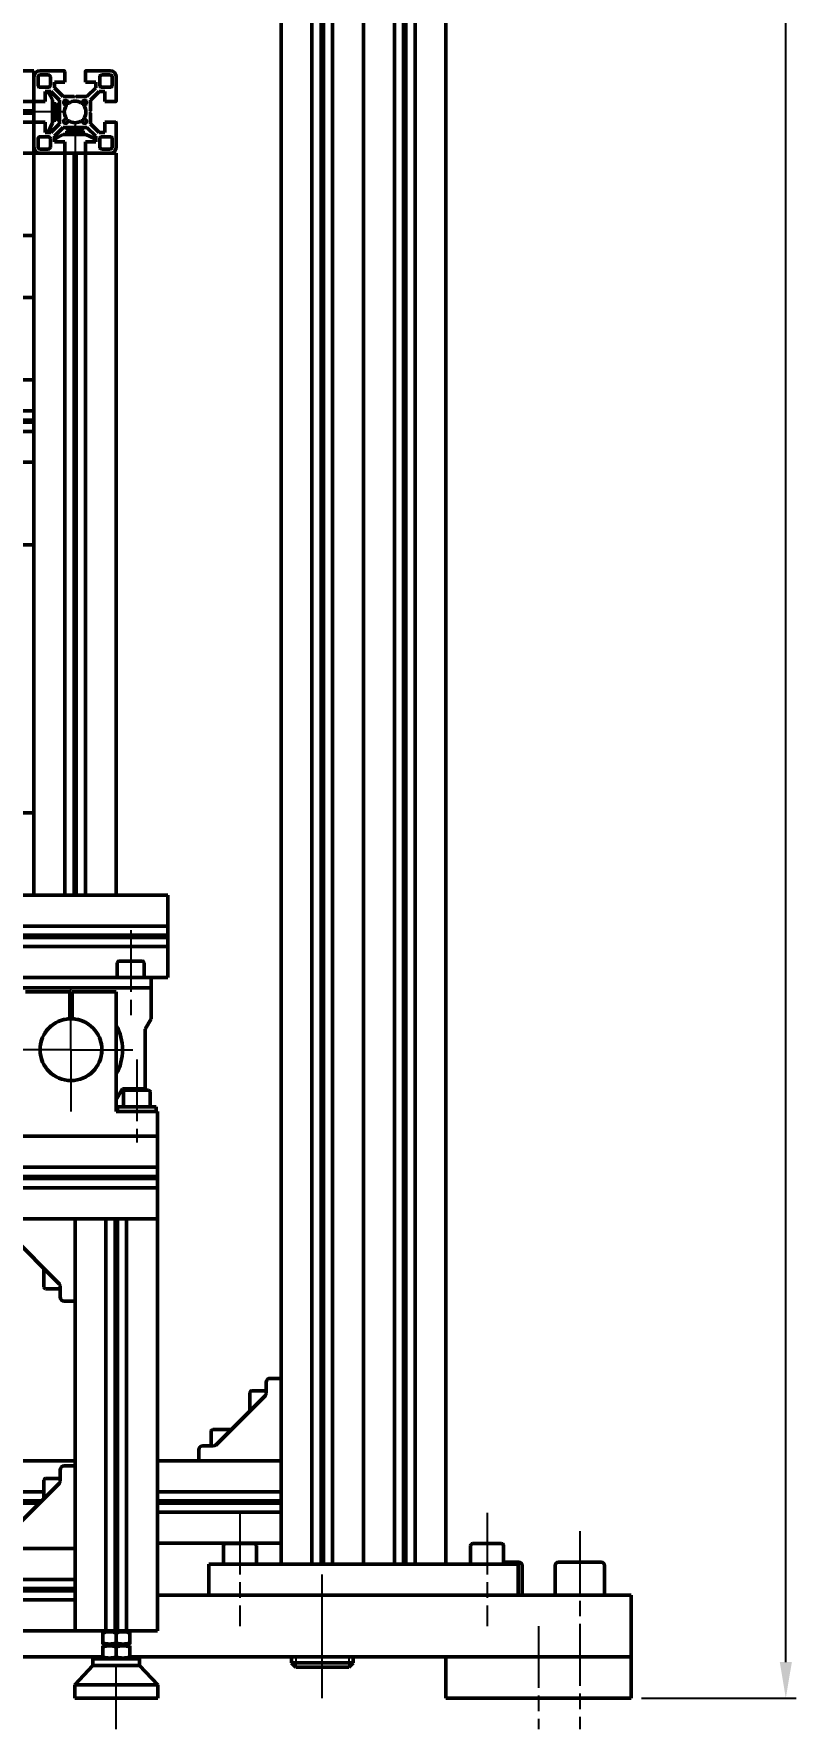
# Model space of a CAD drawing. Header units: millimetres. Extents: x 32504 to 36677, y 41990 to 42879.
# Drawn here: x 32854.6 to 32928.6, y 42298.6 to 42463.1 of the extents above; entities that cross this region are included whole.
import ezdxf

# ---------------------------------------------------------------- set-up
doc = ezdxf.new("R2010")
doc.units = ezdxf.units.MM
doc.linetypes.add('AM_ISO08W050', pattern=[18, 12, -1.5, 3, -1.5])
doc.linetypes.add('AM_ISO08W050x2', pattern=[9, 6, -0.75, 1.5, -0.75])
for name, color, linetype, lineweight in [('AM_0N', 7, 'Continuous', 50), ('AM_4N', 3, 'Continuous', 25), ('Duong_tam', 4, 'AM_ISO08W050', 25), ('Net_dam', 7, 'Continuous', 50), ('Visible (ISO)', 7, 'Continuous', 50)]:
    doc.layers.add(name, color=color, linetype=linetype, lineweight=lineweight)
doc.styles.add('TCVN', font='tcvn7284-2003i.ttf')
doc.dimstyles.new('TCVN$0', dxfattribs={"dimtxt": 3.5, "dimasz": 3.5, "dimexe": 1, "dimexo": 1, "dimgap": 1.3, "dimtad": 1, "dimdsep": 46, "dimtxsty": 'TCVN', "dimcen": 0, "dimclrd": 3, "dimclre": 3, "dimclrt": 2, "dimadec": 0, "dimazin": 2, "dimtp": 0.1, "dimtm": 0.1, "dimtfac": 0.71, "dimtmove": 0, "dimatfit": 3, "dimfxl": 1, "dimtfill": 1, "dimlwd": 25, "dimlwe": 25, "dimarcsym": 1})

# ---------------------------------------------------------------- blocks, each defined once
blk = doc.blocks.new('*D38')
at = {"layer": 'Defpoints', "color": 0, "transparency": 16777216}
for p in [(32734.05, 42809.04), (32927.55, 42809.04), (32912.55, 42301.63)]:
    blk.add_point(p, dxfattribs=at)
at = {"layer": 'Net_dam', "color": 3, "linetype": 'ByBlock', "lineweight": 25, "transparency": 16777216}
for p, q in [((32735.05, 42809.04), (32928.55, 42809.04)), ((32927.55, 42305.13), (32927.55, 42805.54)), ((32913.55, 42301.63), (32928.55, 42301.63))]:
    blk.add_line(p, q, dxfattribs=at)
at = {"layer": 'Net_dam', "color": 3, "transparency": 16777216}
for points in [[(32926.97, 42805.54), (32928.14, 42805.54), (32927.55, 42809.04)], [(32926.97, 42305.13), (32928.14, 42305.13), (32927.55, 42301.63)]]:
    blk.add_solid(points, dxfattribs=at)
at = {"layer": 'Net_dam', "color": 2, "transparency": 16777216, "insert": (32924.5, 42555.33), "char_height": 3.5, "attachment_point": 5, "rotation": 90, "style": 'TCVN', "bg_fill": 3, "box_fill_scale": 1.1, "bg_fill_color": 256, "bg_fill_true_color": 13158600, "bg_fill_transparency": 0}
blk.add_mtext('2540', dxfattribs=at)

msp = doc.modelspace()

# ---------------------------------------------------------------- linework, layer by layer
at = {"layer": 'AM_0N'}
for p, q in [((32856.3527, 42456.3626), (32856.6993, 42456.3626)), ((32856.6993, 42456.3626), (32856.6993, 42454.7626)), ((32856.8527, 42456.2092), (32856.8527, 42454.916)), ((32856.3527, 42454.7626), (32856.6993, 42454.7626)), ((32856.6993, 42454.7626), (32856.8527, 42454.916)), ((32857.7527, 42453.7092), (32857.9061, 42453.8626)), ((32857.7527, 42453.3626), (32857.7527, 42453.7092)), ((32857.7527, 42453.7092), (32859.3527, 42453.7092)), ((32857.9061, 42453.8626), (32859.1993, 42453.8626)), ((32859.3527, 42453.7092), (32859.1993, 42453.8626)), ((32859.3527, 42453.3626), (32859.3527, 42453.7092)), ((32866.4327, 42359.0226), (32862.6727, 42359.0226)), ((32862.6727, 42359.0226), (32862.6727, 42358.5626)), ((32866.4327, 42358.5626), (32866.4327, 42359.0226)), ((32862.6727, 42358.5626), (32866.4327, 42358.5626)), ((32875.9527, 42316.6297), (32873.1527, 42316.6297)), ((32876.1527, 42316.4297), (32876.1527, 42314.6297)), ((32899.9527, 42316.6297), (32897.1527, 42316.6297)), ((32900.1527, 42316.4297), (32900.1527, 42314.6297)), ((32861.3927, 42308.1626), (32861.2527, 42308.0818)), ((32861.2527, 42308.0818), (32861.2527, 42306.8834)), ((32861.3927, 42308.1626), (32863.7127, 42308.1626)), ((32863.7127, 42308.1626), (32863.8527, 42308.0818)), ((32863.8527, 42308.0818), (32863.8527, 42306.8834)), ((32861.2527, 42306.8834), (32861.3927, 42306.8026)), ((32861.3927, 42306.8026), (32861.2527, 42306.7218)), ((32861.2527, 42306.7218), (32861.2527, 42305.5234)), ((32863.7127, 42306.8026), (32861.3927, 42306.8026)), ((32861.3927, 42306.8026), (32863.7127, 42306.8026)), ((32863.8527, 42306.8834), (32863.7127, 42306.8026)), ((32863.7127, 42306.8026), (32863.8527, 42306.7218)), ((32863.8527, 42306.7218), (32863.8527, 42305.5234)), ((32861.2527, 42305.5234), (32861.3927, 42305.4426)), ((32863.7127, 42305.4426), (32861.3927, 42305.4426)), ((32863.8527, 42305.5234), (32863.7127, 42305.4426))]:
    msp.add_line(p, q, dxfattribs=at)
for centre, radius, start, end in [((32873.1527, 42316.4297), 0.2, 90, 180), ((32875.9527, 42316.4297), 0.2, 0, 90), ((32897.1527, 42316.4297), 0.2, 90, 180), ((32899.9527, 42316.4297), 0.2, 0, 90), ((32861.9027, 42306.2077), 1.874, 69.705445, 110.294555), ((32863.2027, 42306.2077), 1.874, 69.705445, 110.294555), ((32861.9027, 42308.7575), 1.874, 249.705445, 290.294555), ((32861.9027, 42304.8477), 1.874, 69.705445, 110.294555), ((32863.2027, 42308.7575), 1.874, 249.705445, 290.294555), ((32863.2027, 42304.8477), 1.874, 69.705445, 110.294555), ((32861.9027, 42307.3975), 1.874, 249.705445, 290.294555), ((32863.2027, 42307.3975), 1.874, 249.705445, 290.294555)]:
    msp.add_arc(centre, radius, start, end, dxfattribs=at)
at = {"layer": 'AM_4N'}
for p, q in [((32856.8527, 42456.2092), (32856.3527, 42456.2092)), ((32856.8527, 42454.916), (32856.3527, 42454.916)), ((32857.9061, 42453.8626), (32857.9061, 42453.3626)), ((32859.1993, 42453.8626), (32859.1993, 42453.3626)), ((32879.9821, 42305.6297), (32879.9821, 42304.6297)), ((32885.1233, 42305.6297), (32885.1233, 42304.6297))]:
    msp.add_line(p, q, dxfattribs=at)
at = {"layer": 'Duong_tam'}
msp.add_line((32882.5527, 42301.6297), (32882.5527, 42727.6297), dxfattribs=at)
at = {"layer": 'Duong_tam', "linetype": 'AM_ISO08W050x2'}
for p, q in [((32857.5027, 42455.5626), (32851.5527, 42455.5626)), ((32858.5527, 42454.5126), (32858.5527, 42448.5626)), ((32863.9527, 42376.1626), (32863.9527, 42367.5626)), ((32858.1527, 42364.5626), (32858.1527, 42370.5626)), ((32858.1527, 42364.5626), (32864.1527, 42364.5626)), ((32864.5527, 42363.6226), (32864.5527, 42355.5626)), ((32874.5527, 42319.6297), (32874.5527, 42308.6297)), ((32898.5527, 42319.6297), (32898.5527, 42308.6297)), ((32907.5527, 42317.8297), (32907.5527, 42298.6297)), ((32862.5527, 42298.6297), (32862.5527, 42311.1626)), ((32903.5527, 42308.6297), (32903.5527, 42298.6297))]:
    msp.add_line(p, q, dxfattribs=at)
at = {"layer": 'Net_dam'}
for p, q in [((32881.5527, 42712.6297), (32881.5527, 42314.6297)), ((32882.4488, 42712.6297), (32882.4488, 42314.6297)), ((32882.5527, 42712.6297), (32882.5527, 42314.6297)), ((32882.6566, 42712.6297), (32882.6566, 42314.6297)), ((32883.5527, 42712.6297), (32883.5527, 42314.6297)), ((32886.5527, 42712.6297), (32886.5527, 42314.6297)), ((32889.5527, 42712.6297), (32889.5527, 42314.6297)), ((32890.4488, 42712.6297), (32890.4488, 42314.6297)), ((32890.5527, 42712.6297), (32890.5527, 42314.6297)), ((32890.6566, 42712.6297), (32890.6566, 42314.6297)), ((32891.5527, 42712.6297), (32891.5527, 42314.6297)), ((32894.5527, 42712.6297), (32894.5527, 42314.6297)), ((32878.5527, 42551.5481), (32878.5527, 42324.6687)), ((32854.5527, 42459.5626), (32770.5527, 42459.5626)), ((32854.5527, 42459.5626), (32854.5527, 42458.9626)), ((32857.4927, 42459.5626), (32855.1527, 42459.5626)), ((32857.5527, 42458.4626), (32857.5527, 42459.5026)), ((32859.5527, 42459.5026), (32859.5527, 42458.4626)), ((32861.9527, 42459.5626), (32859.6127, 42459.5626)), ((32854.5527, 42458.9626), (32854.5527, 42456.6226)), ((32854.9527, 42458.9626), (32854.9527, 42458.1626)), ((32855.9527, 42459.1626), (32855.1527, 42459.1626)), ((32855.1527, 42457.9626), (32855.9527, 42457.9626)), ((32856.1527, 42458.1626), (32856.1527, 42458.9626)), ((32856.5527, 42458.4626), (32857.5527, 42458.4626)), ((32856.5527, 42457.9162), (32856.5527, 42458.4626)), ((32857.4063, 42457.0626), (32856.5527, 42457.9162)), ((32859.5527, 42458.4626), (32860.5527, 42458.4626)), ((32860.5527, 42457.9162), (32859.6991, 42457.0626)), ((32860.5527, 42458.4626), (32860.5527, 42457.9162)), ((32860.9527, 42458.9626), (32860.9527, 42458.1626)), ((32861.9527, 42459.1626), (32861.1527, 42459.1626)), ((32861.1527, 42457.9626), (32861.9527, 42457.9626)), ((32862.1527, 42458.1626), (32862.1527, 42458.9626)), ((32862.5527, 42456.6226), (32862.5527, 42458.9626)), ((32854.5527, 42456.5626), (32770.5527, 42456.5626)), ((32854.5527, 42456.6226), (32854.5527, 42456.5626)), ((32854.5527, 42456.5626), (32854.5527, 42455.6665)), ((32854.6127, 42456.5626), (32855.6527, 42456.5626)), ((32855.6527, 42457.5626), (32856.1991, 42457.5626)), ((32855.6527, 42456.5626), (32855.6527, 42457.5626)), ((32855.6527, 42457.4626), (32855.9776, 42457.4626)), ((32855.9776, 42457.4626), (32856.3527, 42456.7363)), ((32856.1991, 42457.5626), (32857.0527, 42456.709)), ((32856.3527, 42455.5626), (32856.3527, 42456.7363)), ((32856.3527, 42455.5626), (32856.3527, 42456.3626)), ((32856.6993, 42456.3626), (32856.8527, 42456.2092)), ((32857.0527, 42456.709), (32857.0527, 42455.6665)), ((32858.4488, 42457.0626), (32857.4063, 42457.0626)), ((32858.5527, 42457.0026), (32858.4488, 42457.0626)), ((32858.6566, 42457.0626), (32858.5527, 42457.0026)), ((32859.6991, 42457.0626), (32858.6566, 42457.0626)), ((32860.0527, 42456.709), (32860.9063, 42457.5626)), ((32860.0527, 42455.6665), (32860.0527, 42456.709)), ((32860.9063, 42457.5626), (32861.4527, 42457.5626)), ((32861.4527, 42457.5626), (32861.4527, 42456.5626)), ((32861.4527, 42456.5626), (32862.4927, 42456.5626)), ((32854.5527, 42455.6665), (32770.5527, 42455.6665)), ((32854.5527, 42455.5626), (32770.5527, 42455.5626)), ((32854.5527, 42455.4587), (32770.5527, 42455.4587)), ((32854.5527, 42454.5626), (32770.5527, 42454.5626)), ((32854.5527, 42455.6665), (32854.5527, 42455.5626)), ((32854.5527, 42455.5626), (32854.5527, 42455.4587)), ((32854.5527, 42455.4587), (32854.5527, 42454.5626)), ((32854.5527, 42454.5626), (32854.5527, 42454.5026)), ((32854.5527, 42454.5026), (32854.5527, 42452.1626)), ((32855.6527, 42454.5626), (32854.6127, 42454.5626)), ((32855.6527, 42453.5626), (32855.6527, 42454.5626)), ((32855.9711, 42453.6626), (32856.3527, 42454.5074)), ((32857.0527, 42454.4161), (32856.1991, 42453.5626)), ((32856.3527, 42455.5626), (32856.3527, 42454.5074)), ((32856.3527, 42455.5626), (32856.3527, 42454.7626)), ((32857.0527, 42455.6665), (32857.1127, 42455.5626)), ((32857.1127, 42455.5626), (32857.0527, 42455.4587)), ((32857.0527, 42455.4587), (32857.0527, 42454.4161)), ((32859.9927, 42455.5626), (32860.0527, 42455.6665)), ((32860.0527, 42455.4587), (32859.9927, 42455.5626)), ((32860.0527, 42454.4162), (32860.0527, 42455.4587)), ((32860.9063, 42453.5626), (32860.0527, 42454.4162)), ((32862.4927, 42454.5626), (32861.4527, 42454.5626)), ((32861.4527, 42454.5626), (32861.4527, 42453.5626)), ((32862.5527, 42452.1626), (32862.5527, 42454.5026)), ((32854.9527, 42452.9626), (32854.9527, 42452.1626)), ((32855.9527, 42453.1626), (32855.1527, 42453.1626)), ((32855.6527, 42453.6626), (32855.9711, 42453.6626)), ((32856.1991, 42453.5626), (32855.6527, 42453.5626)), ((32856.1527, 42452.1626), (32856.1527, 42452.9626)), ((32856.5527, 42453.209), (32857.4063, 42454.0626)), ((32856.5527, 42452.6626), (32856.5527, 42453.209)), ((32856.6527, 42452.9875), (32857.379, 42453.3626)), ((32856.6527, 42452.6626), (32856.6527, 42452.9875)), ((32858.5527, 42453.3626), (32857.379, 42453.3626)), ((32857.4063, 42454.0626), (32858.4488, 42454.0626)), ((32858.5527, 42453.3626), (32857.7527, 42453.3626)), ((32858.4488, 42454.0626), (32858.5527, 42454.1226)), ((32858.5527, 42454.1226), (32858.6566, 42454.0626)), ((32858.5527, 42453.3626), (32859.6079, 42453.3626)), ((32858.5527, 42453.3626), (32859.3527, 42453.3626)), ((32858.6566, 42454.0626), (32859.6991, 42454.0626)), ((32860.4527, 42452.981), (32859.6079, 42453.3626)), ((32859.6991, 42454.0626), (32860.5527, 42453.209)), ((32860.4527, 42452.6626), (32860.4527, 42452.981)), ((32860.5527, 42453.209), (32860.5527, 42452.6626)), ((32861.4527, 42453.5626), (32860.9063, 42453.5626)), ((32860.9527, 42452.9626), (32860.9527, 42452.1626)), ((32861.9527, 42453.1626), (32861.1527, 42453.1626)), ((32862.1527, 42452.1626), (32862.1527, 42452.9626)), ((32846.5527, 42451.5626), (32854.5527, 42451.5626)), ((32854.5527, 42452.1626), (32854.5527, 42451.5626)), ((32854.5527, 42451.5626), (32854.5527, 42379.5626)), ((32854.5527, 42451.5626), (32855.1527, 42451.5626)), ((32855.1527, 42451.9626), (32855.9527, 42451.9626)), ((32855.1527, 42451.5626), (32857.4927, 42451.5626)), ((32857.5527, 42452.6626), (32856.5527, 42452.6626)), ((32856.5527, 42452.6626), (32856.6489, 42452.6626)), ((32856.5527, 42452.6626), (32856.6527, 42452.6626)), ((32857.4927, 42451.5626), (32857.5527, 42451.5626)), ((32857.5527, 42451.6226), (32857.5527, 42452.6626)), ((32857.5527, 42451.5626), (32857.5527, 42379.5626)), ((32857.5527, 42451.5626), (32858.4488, 42451.5626)), ((32858.4488, 42451.5626), (32858.4488, 42379.5626)), ((32858.4488, 42451.5626), (32858.5527, 42451.5626)), ((32858.5527, 42451.5626), (32858.5527, 42379.5626)), ((32858.5527, 42451.5626), (32858.6566, 42451.5626)), ((32858.6566, 42451.5626), (32858.6566, 42379.5626)), ((32858.6566, 42451.5626), (32859.5527, 42451.5626)), ((32859.5527, 42452.6626), (32859.5527, 42451.6226)), ((32860.5527, 42452.6626), (32859.5527, 42452.6626)), ((32859.5527, 42452.6626), (32860.5527, 42452.6626)), ((32859.5527, 42451.5626), (32859.5527, 42379.5626)), ((32859.5527, 42451.5626), (32859.6127, 42451.5626)), ((32859.6127, 42451.5626), (32861.9527, 42451.5626)), ((32860.5527, 42452.6626), (32860.4527, 42452.6626)), ((32860.5527, 42452.6626), (32860.4527, 42452.6626)), ((32861.1527, 42451.9626), (32861.9527, 42451.9626)), ((32861.9527, 42451.5626), (32862.5527, 42451.5626)), ((32862.5527, 42451.5626), (32862.5527, 42379.5626)), ((32854.5527, 42443.5626), (32853.4927, 42443.5626)), ((32854.5527, 42437.5626), (32853.4927, 42437.5626)), ((32846.5527, 42429.5626), (32854.5527, 42429.5626)), ((32854.5527, 42426.5626), (32770.5527, 42426.5626)), ((32854.5527, 42425.6665), (32770.5527, 42425.6665)), ((32854.5527, 42425.5626), (32770.5527, 42425.5626)), ((32854.5527, 42425.4587), (32770.5527, 42425.4587)), ((32854.5527, 42424.5626), (32770.5527, 42424.5626)), ((32854.5527, 42421.5626), (32770.5527, 42421.5626)), ((32846.5527, 42421.5626), (32854.5527, 42421.5626)), ((32854.5527, 42413.5626), (32853.4927, 42413.5626)), ((32853.4927, 42387.5626), (32854.5527, 42387.5626)), ((32854.5527, 42387.5626), (32854.5527, 42379.5626)), ((32854.5527, 42379.5626), (32770.5527, 42379.5626)), ((32854.5527, 42379.5626), (32846.5527, 42379.5626)), ((32855.1527, 42379.5626), (32854.5527, 42379.5626)), ((32857.4927, 42379.5626), (32855.1527, 42379.5626)), ((32857.5527, 42379.5626), (32857.4927, 42379.5626)), ((32859.5527, 42379.5626), (32857.5527, 42379.5626)), ((32859.6127, 42379.5626), (32859.5527, 42379.5626)), ((32861.9527, 42379.5626), (32859.6127, 42379.5626)), ((32862.5527, 42379.5626), (32861.9527, 42379.5626)), ((32867.5527, 42379.5626), (32862.5527, 42379.5626)), ((32867.5527, 42379.5626), (32867.5527, 42378.9626)), ((32867.5527, 42378.9626), (32867.5527, 42376.6226)), ((32867.5527, 42376.5626), (32757.5527, 42376.5626)), ((32867.5527, 42375.6665), (32757.5527, 42375.6665)), ((32867.5527, 42375.5626), (32757.5527, 42375.5626)), ((32867.5527, 42375.4587), (32757.5527, 42375.4587)), ((32867.5527, 42376.6226), (32867.5527, 42376.5626)), ((32867.5527, 42376.5626), (32867.5527, 42375.6665)), ((32867.5527, 42375.6665), (32867.5527, 42375.5626)), ((32867.5527, 42375.5626), (32867.5527, 42375.4587)), ((32867.5527, 42375.4587), (32867.5527, 42374.5626)), ((32867.5527, 42374.5626), (32757.5527, 42374.5626)), ((32867.5527, 42374.5626), (32867.5527, 42374.5026)), ((32867.5527, 42374.5026), (32867.5527, 42372.1626)), ((32862.6527, 42373.0026), (32862.6527, 42371.5626)), ((32862.8127, 42373.1626), (32863.9527, 42373.1626)), ((32863.9527, 42373.1626), (32865.0927, 42373.1626)), ((32865.2527, 42371.5626), (32865.2527, 42373.0026)), ((32867.5527, 42372.1626), (32867.5527, 42371.5626)), ((32850.5527, 42371.5626), (32865.7527, 42371.5626)), ((32850.5527, 42370.5626), (32865.7527, 42370.5626)), ((32865.7527, 42371.5626), (32865.9527, 42371.5626)), ((32865.9527, 42370.5626), (32865.7527, 42370.5626)), ((32867.5527, 42371.5626), (32865.9527, 42371.5626)), ((32865.9527, 42371.5626), (32865.9527, 42370.5626)), ((32865.9527, 42367.5626), (32865.9527, 42370.5626)), ((32858.0527, 42370.1626), (32853.7527, 42370.1626)), ((32858.0527, 42370.1626), (32858.0527, 42367.5609)), ((32858.0527, 42369.5616), (32858.2527, 42369.5616)), ((32858.2527, 42370.1626), (32858.2527, 42367.5609)), ((32862.5527, 42370.1626), (32858.2527, 42370.1626)), ((32862.5527, 42358.5626), (32862.5527, 42370.1626)), ((32865.3527, 42366.5394), (32865.9527, 42367.5626)), ((32865.3527, 42360.7626), (32865.3527, 42366.5394)), ((32862.5527, 42359.7394), (32863.1527, 42360.7626)), ((32863.1527, 42360.7626), (32865.3527, 42360.7626)), ((32863.4127, 42360.6226), (32864.5527, 42360.6226)), ((32864.5527, 42360.6226), (32865.6927, 42360.6226)), ((32863.2527, 42360.4626), (32863.2527, 42359.0226)), ((32865.8527, 42359.0226), (32865.8527, 42360.4626)), ((32866.5527, 42358.5626), (32862.5527, 42358.5626)), ((32866.5527, 42356.1626), (32866.5527, 42358.5626)), ((32866.5527, 42356.1626), (32758.5527, 42356.1626)), ((32866.5527, 42356.1626), (32866.5527, 42355.5626)), ((32866.5527, 42355.5626), (32866.5527, 42353.2226)), ((32866.5527, 42353.1626), (32758.5527, 42353.1626)), ((32866.5527, 42353.2226), (32866.5527, 42353.1626)), ((32866.5527, 42353.1626), (32866.5527, 42352.2665)), ((32866.5527, 42352.2665), (32758.5527, 42352.2665)), ((32866.5527, 42352.1626), (32758.5527, 42352.1626)), ((32866.5527, 42352.0587), (32758.5527, 42352.0587)), ((32866.5527, 42351.1626), (32758.5527, 42351.1626)), ((32866.5527, 42352.2665), (32866.5527, 42352.1626)), ((32866.5527, 42352.1626), (32866.5527, 42352.0587)), ((32866.5527, 42352.0587), (32866.5527, 42351.1626)), ((32866.5527, 42351.1626), (32866.5527, 42351.1026)), ((32866.5527, 42351.1026), (32866.5527, 42348.7626)), ((32850.5527, 42348.1626), (32858.5527, 42348.1626)), ((32859.1527, 42348.1626), (32858.5527, 42348.1626)), ((32858.5527, 42348.1626), (32858.5527, 42340.1626)), ((32861.4927, 42348.1626), (32859.1527, 42348.1626)), ((32861.5527, 42348.1626), (32861.4927, 42348.1626)), ((32863.5527, 42348.1626), (32861.5527, 42348.1626)), ((32861.5527, 42308.1626), (32861.5527, 42348.1626)), ((32862.4488, 42308.1626), (32862.4488, 42348.1626)), ((32862.5527, 42308.1626), (32862.5527, 42348.1626)), ((32862.6566, 42308.1626), (32862.6566, 42348.1626)), ((32863.5527, 42308.1626), (32863.5527, 42348.1626)), ((32863.6127, 42348.1626), (32863.5527, 42348.1626)), ((32865.9527, 42348.1626), (32863.6127, 42348.1626)), ((32866.5527, 42348.1626), (32865.9527, 42348.1626)), ((32866.5527, 42348.7626), (32866.5527, 42348.1626)), ((32866.5527, 42308.1626), (32866.5527, 42348.1626)), ((32856.9755, 42341.8798), (32852.2699, 42346.5854)), ((32855.5327, 42343.3226), (32855.5327, 42341.5226)), ((32857.0927, 42341.3626), (32855.6927, 42341.3626)), ((32856.1527, 42341.3626), (32857.0927, 42341.3626)), ((32857.0927, 42340.5626), (32857.0927, 42341.5969)), ((32858.5527, 42340.1626), (32857.4927, 42340.1626)), ((32858.5527, 42316.1626), (32858.5527, 42340.1626)), ((32877.4927, 42332.6687), (32878.5527, 42332.6687)), ((32878.5527, 42332.6687), (32878.5527, 42324.6687)), ((32875.5327, 42331.3087), (32875.5327, 42329.5087)), ((32875.6927, 42331.4687), (32877.0927, 42331.4687)), ((32877.0927, 42331.4687), (32876.1527, 42331.4687)), ((32876.1527, 42331.4687), (32877.0927, 42331.4687)), ((32877.0927, 42331.2343), (32877.0927, 42332.2687)), ((32872.2699, 42326.2458), (32876.9755, 42330.9515)), ((32873.7127, 42327.6887), (32871.9127, 42327.6887)), ((32870.9527, 42326.1287), (32871.987, 42326.1287)), ((32871.7527, 42326.1287), (32871.7527, 42327.5287)), ((32871.7527, 42327.0687), (32871.7527, 42326.1287)), ((32871.7527, 42326.1287), (32871.7527, 42327.0687)), ((32858.5527, 42324.6687), (32766.5527, 42324.6687)), ((32878.5527, 42324.6687), (32866.5527, 42324.6687)), ((32870.5527, 42324.6687), (32870.5527, 42325.7287)), ((32878.5527, 42324.6687), (32870.5527, 42324.6687)), ((32878.5527, 42324.6687), (32878.5527, 42324.0687)), ((32855.5327, 42321.0026), (32855.5327, 42322.8026)), ((32857.0927, 42322.9626), (32855.6927, 42322.9626)), ((32857.0927, 42323.7626), (32857.0927, 42322.7283)), ((32858.5527, 42324.1626), (32857.4927, 42324.1626)), ((32858.5527, 42316.1626), (32858.5527, 42324.1626)), ((32878.5527, 42324.0687), (32878.5527, 42321.7287)), ((32855.5327, 42321.6687), (32769.5727, 42321.6687)), ((32856.9755, 42322.4454), (32852.2699, 42317.7398)), ((32878.5527, 42321.6687), (32866.5527, 42321.6687)), ((32878.5527, 42321.7287), (32878.5527, 42321.6687)), ((32878.5527, 42321.6687), (32878.5527, 42319.6687)), ((32855.3027, 42320.7726), (32769.8027, 42320.7726)), ((32855.1988, 42320.6687), (32769.9066, 42320.6687)), ((32855.0948, 42320.5647), (32770.0106, 42320.5647)), ((32878.5527, 42320.7726), (32866.5527, 42320.7726)), ((32878.5527, 42320.6687), (32866.5527, 42320.6687)), ((32878.5527, 42320.5647), (32866.5527, 42320.5647)), ((32878.5527, 42319.6687), (32866.5527, 42319.6687)), ((32878.5527, 42319.6687), (32878.5527, 42319.6087)), ((32878.5527, 42319.6087), (32878.5527, 42317.2687)), ((32858.5527, 42316.1626), (32766.5527, 42316.1626)), ((32850.5527, 42316.1626), (32858.5527, 42316.1626)), ((32858.5527, 42316.1626), (32858.5527, 42315.5626)), ((32878.5527, 42316.6687), (32866.5527, 42316.6687)), ((32872.9527, 42316.4297), (32872.9527, 42314.6297)), ((32878.5527, 42317.2687), (32878.5527, 42316.6687)), ((32878.5527, 42316.6687), (32878.5527, 42314.6297)), ((32896.9527, 42316.4297), (32896.9527, 42314.6297)), ((32858.5527, 42313.2226), (32858.5527, 42315.5626)), ((32871.5527, 42311.6297), (32871.5527, 42314.6297)), ((32871.5527, 42314.6297), (32901.5527, 42314.6297)), ((32879.1527, 42314.6297), (32881.4927, 42314.6297)), ((32883.6127, 42314.6297), (32885.9527, 42314.6297)), ((32887.1527, 42314.6297), (32889.4927, 42314.6297)), ((32891.6127, 42314.6297), (32893.9527, 42314.6297)), ((32900.1527, 42314.8297), (32901.6327, 42314.8297)), ((32901.5527, 42311.6297), (32901.5527, 42314.6297)), ((32905.4727, 42314.8297), (32907.5527, 42314.8297)), ((32907.5527, 42314.8297), (32909.6327, 42314.8297)), ((32858.5527, 42313.1626), (32766.5527, 42313.1626)), ((32858.5527, 42313.2226), (32858.5527, 42313.1626)), ((32858.5527, 42311.1626), (32858.5527, 42313.1626)), ((32901.9527, 42311.6297), (32901.9527, 42314.5097)), ((32905.1527, 42314.5097), (32905.1527, 42311.6297)), ((32909.9527, 42311.6297), (32909.9527, 42314.5097)), ((32858.5527, 42312.2665), (32766.5527, 42312.2665)), ((32858.5527, 42312.1626), (32766.5527, 42312.1626)), ((32858.5527, 42312.0587), (32766.5527, 42312.0587)), ((32866.5527, 42311.6297), (32911.5527, 42311.6297)), ((32871.5527, 42311.6297), (32901.5527, 42311.6297)), ((32911.5527, 42311.6297), (32912.5527, 42311.6297)), ((32912.5527, 42311.6297), (32912.5527, 42305.6297)), ((32858.5527, 42311.1626), (32766.5527, 42311.1626)), ((32858.5527, 42311.1626), (32858.5527, 42311.1026)), ((32858.5527, 42308.7626), (32858.5527, 42311.1026)), ((32858.5527, 42308.1626), (32766.5527, 42308.1626)), ((32858.5527, 42308.7626), (32858.5527, 42308.1626)), ((32859.1527, 42308.1626), (32858.5527, 42308.1626)), ((32861.4927, 42308.1626), (32859.1527, 42308.1626)), ((32862.5527, 42307.9654), (32862.5527, 42306.9998)), ((32865.9527, 42308.1626), (32863.6127, 42308.1626)), ((32866.5527, 42308.1626), (32865.9527, 42308.1626)), ((32862.5527, 42306.6054), (32862.5527, 42305.6398)), ((32763.8557, 42305.6297), (32861.2527, 42305.6297)), ((32860.2845, 42304.8047), (32858.5192, 42302.915)), ((32860.2845, 42305.4426), (32860.2845, 42304.8047)), ((32861.3927, 42305.4426), (32860.2845, 42305.4426)), ((32864.4584, 42304.8047), (32860.2845, 42304.8047)), ((32863.7127, 42305.4426), (32864.8209, 42305.4426)), ((32863.8527, 42305.6297), (32894.5527, 42305.6297)), ((32864.8209, 42304.8047), (32864.4584, 42304.8047)), ((32864.8209, 42304.8047), (32864.8209, 42305.4426)), ((32866.5862, 42302.915), (32864.8209, 42304.8047)), ((32894.5527, 42301.6297), (32894.5527, 42305.6297)), ((32894.5527, 42305.6297), (32894.7527, 42305.6297)), ((32894.7527, 42305.6297), (32912.3527, 42305.6297)), ((32912.3527, 42305.6297), (32912.5527, 42305.6297)), ((32912.5527, 42305.6297), (32912.5527, 42301.6297)), ((32858.5192, 42302.915), (32858.5192, 42301.6297)), ((32858.5192, 42302.915), (32865.9416, 42302.915)), ((32858.5192, 42301.6297), (32865.9416, 42301.6297)), ((32865.9416, 42302.915), (32866.5862, 42302.915)), ((32865.9416, 42301.6297), (32866.5862, 42301.6297)), ((32866.5862, 42301.6297), (32866.5862, 42302.915)), ((32894.7527, 42301.6297), (32894.5527, 42301.6297)), ((32894.7527, 42301.6297), (32912.3527, 42301.6297)), ((32912.5527, 42301.6297), (32912.3527, 42301.6297))]:
    msp.add_line(p, q, dxfattribs=at)
msp.add_circle((32858.1527, 42364.5626), 3, dxfattribs=at)
for centre, radius, start, end in [((32855.1527, 42458.9626), 0.6, 90, 180), ((32857.4927, 42459.5026), 0.06, 0, 90), ((32859.6127, 42459.5026), 0.06, 90, 180), ((32861.9527, 42458.9626), 0.6, 0, 90), ((32855.1527, 42458.9626), 0.2, 90, 180), ((32855.1527, 42458.1626), 0.2, 180, 270), ((32855.9527, 42458.9626), 0.2, 0, 90), ((32855.9527, 42458.1626), 0.2, 270, 0), ((32861.1527, 42458.9626), 0.2, 90, 180), ((32861.1527, 42458.1626), 0.2, 180, 270), ((32861.9527, 42458.9626), 0.2, 0, 90), ((32861.9527, 42458.1626), 0.2, 270, 0), ((32854.6127, 42456.6226), 0.06, 180, 270), ((32857.6335, 42456.4818), 0.2, 0.549184, 269.434646), ((32858.5527, 42455.5626), 1.05, 145.104317, 214.895823), ((32857.6283, 42456.2058), 0.0762, 326.113718, 87.577726), ((32857.9095, 42456.487), 0.0762, 182.460702, 304.167647), ((32858.5527, 42455.5626), 1.05, 55.098552, 124.875837), ((32859.1959, 42456.487), 0.0762, 236.192362, 357.541019), ((32859.4719, 42456.4818), 0.2, 270.565567, 179.448848), ((32859.4771, 42456.2058), 0.0762, 92.42211, 213.913982), ((32858.5527, 42455.5626), 1.05, 325.10547, 34.893708), ((32862.4927, 42456.6226), 0.06, 270, 0), ((32854.6127, 42454.5026), 0.06, 90, 180), ((32857.6335, 42454.6434), 0.2, 90.539472, 359.447689), ((32857.6283, 42454.9194), 0.0762, 272.491434, 33.88434), ((32857.9095, 42454.6382), 0.0762, 56.068522, 177.541701), ((32858.5527, 42455.5626), 1.05, 235.107595, 304.894052), ((32859.1959, 42454.6382), 0.0762, 2.353009, 123.909752), ((32859.4719, 42454.6434), 0.2, 180.591157, 89.326027), ((32859.4771, 42454.9194), 0.0762, 146.092618, 267.871912), ((32862.4927, 42454.5026), 0.06, 0, 90), ((32855.1527, 42452.9626), 0.2, 90, 180), ((32855.9527, 42452.9626), 0.2, 0, 90), ((32861.1527, 42452.9626), 0.2, 90, 180), ((32861.9527, 42452.9626), 0.2, 0, 90), ((32855.1527, 42452.1626), 0.6, 180, 270), ((32855.1527, 42452.1626), 0.2, 180, 270), ((32855.9527, 42452.1626), 0.2, 270, 0), ((32857.4927, 42451.6226), 0.06, 270, 0), ((32859.6127, 42451.6226), 0.06, 180, 270), ((32861.1527, 42452.1626), 0.2, 180, 270), ((32861.9527, 42452.1626), 0.2, 270, 360), ((32861.9527, 42452.1626), 0.6, 270, 0), ((32862.8127, 42373.0026), 0.16, 90, 180), ((32865.0927, 42373.0026), 0.16, 0, 90), ((32858.1527, 42364.5626), 3, 91.910213, 88.089787), ((32858.1527, 42364.5626), 5, 0, 28.357637), ((32858.1527, 42364.5626), 5, 331.642363, 0), ((32863.4127, 42360.4626), 0.16, 90, 180), ((32865.6927, 42360.4626), 0.16, 0, 90), ((32855.6927, 42341.5226), 0.16, 180, 270), ((32856.6927, 42341.5969), 0.4, 0, 45), ((32857.4927, 42340.5626), 0.4, 180, 270), ((32877.4927, 42332.2687), 0.4, 90, 180), ((32875.6927, 42331.3087), 0.16, 90, 180), ((32876.6927, 42331.2343), 0.4, 315, 0), ((32871.9127, 42327.5287), 0.16, 90, 180), ((32870.9527, 42325.7287), 0.4, 90, 180), ((32871.987, 42326.5287), 0.4, 270, 315), ((32855.6927, 42322.8026), 0.16, 90, 180), ((32857.4927, 42323.7626), 0.4, 90, 180), ((32856.6927, 42322.7283), 0.4, 315, 0), ((32901.6327, 42314.5097), 0.32, 0, 90), ((32905.4727, 42314.5097), 0.32, 90, 180), ((32909.6327, 42314.5097), 0.32, 0, 90)]:
    msp.add_arc(centre, radius, start, end, dxfattribs=at)
at = {"layer": 'Visible (ISO)'}
for p, q in [((32879.5527, 42305.6297), (32879.5527, 42305.0591)), ((32879.5527, 42305.6297), (32879.5527, 42305.0591)), ((32879.5527, 42305.6297), (32879.5527, 42305.0591)), ((32879.5527, 42305.0591), (32879.5527, 42305.6297)), ((32879.9821, 42304.6297), (32879.5527, 42305.0591)), ((32879.5527, 42305.0591), (32885.5527, 42305.0591)), ((32885.5527, 42305.0591), (32885.1233, 42304.6297)), ((32885.5527, 42305.0591), (32885.5527, 42305.6297)), ((32885.5527, 42305.0591), (32885.5527, 42305.6297)), ((32885.5527, 42305.0591), (32885.5527, 42305.6297)), ((32885.5527, 42305.0591), (32885.5527, 42305.6297)), ((32885.1233, 42304.6297), (32879.9821, 42304.6297)), ((32885.1233, 42304.6297), (32879.9821, 42304.6297)), ((32885.1233, 42304.6297), (32879.9821, 42304.6297)), ((32879.9821, 42304.6297), (32885.1233, 42304.6297)), ((32879.9821, 42304.6297), (32885.1233, 42304.6297))]:
    msp.add_line(p, q, dxfattribs=at)

# ---------------------------------------------------------------- next in the draw order: dimensions: what is measured, and where the dimension line sits
at = {"layer": 'Net_dam'}
dim = msp.add_linear_dim(base=(32927.5527, 42809.0383), p1=(32912.5527, 42301.6297), p2=(32734.05, 42809.0383), angle=90, text='2540', dimstyle='TCVN$0', override={"dimlfac": 5}, dxfattribs=at)
dim.commit()
dim.dimension.update_dxf_attribs({"geometry": '*D38', "text_midpoint": (32924.5027, 42555.334)})

# ---------------------------------------------------------------- next in the draw order: linework, layer by layer
at = {"layer": 'Duong_tam', "linetype": 'AM_ISO08W050x2'}
for q in [(32852.1527, 42364.5626), (32858.1527, 42358.5626)]:
    msp.add_line((32858.1527, 42364.5626), q, dxfattribs=at)

doc.saveas('drawing.dxf')
